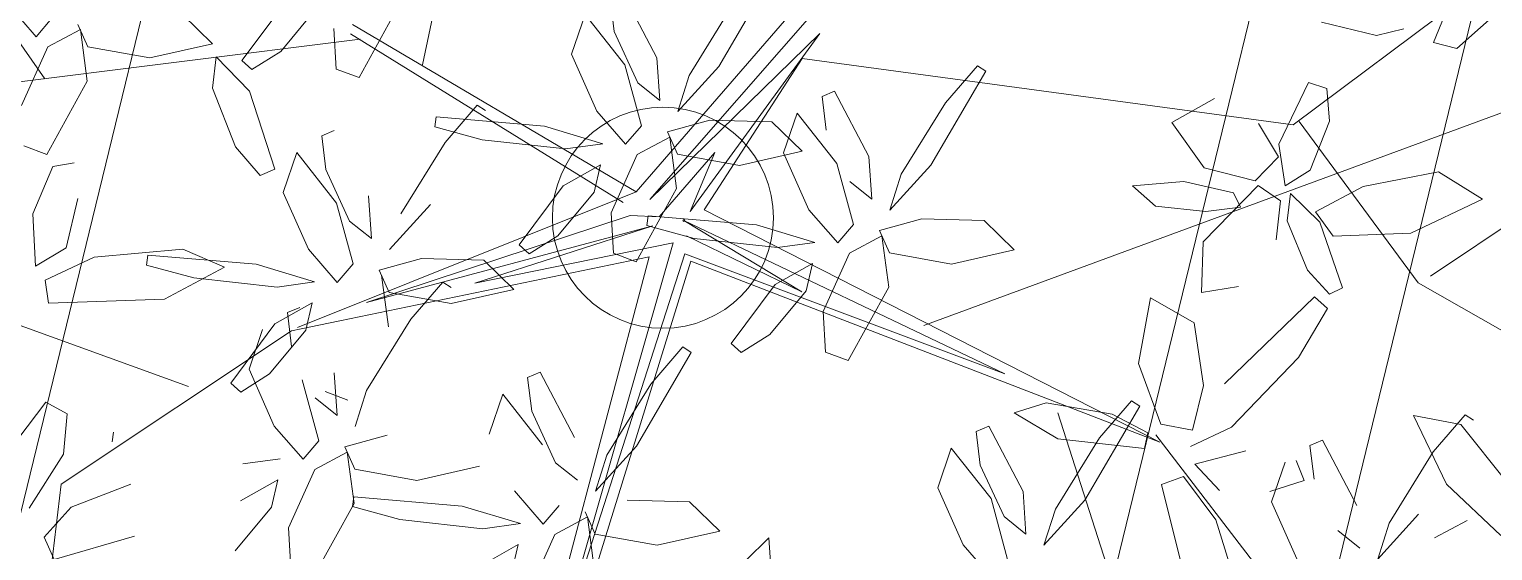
# Model space of a CAD drawing. Header units: millimetres. Extents: x 4980 to 19099, y 3891 to 5773.
# Drawn here: x 11489.63 to 11523.6, y 4830.37 to 4842.47 of the extents above; entities that cross this region are included whole.
import ezdxf

# ---------------------------------------------------------------- set-up
doc = ezdxf.new("R2010")
doc.units = ezdxf.units.MM
doc.layers.add('no3_ahşap gorunus on kalın', color=34, linetype='Continuous', lineweight=20)
doc.layers.add('no3_ölçü tefriş', color=252, linetype='Continuous', lineweight=0)

# ---------------------------------------------------------------- blocks, each defined once
blk = doc.blocks.new('p34')
at = {"color": 44}
for p, q in [((1694.436, -14137.067), (1688.808, -14122.302)), ((1685.654, -14135.103), (1687.026, -14122.623)), ((1691.802, -14130.168), (1697.552, -14123.652)), ((1682.755, -14132.766), (1671.775, -14134.094)), ((1687.482, -14137.116), (1682.755, -14132.766)), ((1692.198, -14143.891), (1694.497, -14136.818)), ((1692.508, -14144.125), (1694.72, -14136.809)), ((1691.114, -14144.782), (1687.482, -14137.116)), ((1692.508, -14144.125), (1687.589, -14137.234)), ((1694.199, -14138.612), (1712.916, -14138.004)), ((1691.944, -14144.122), (1688.533, -14138.654)), ((1688.533, -14138.654), (1691.834, -14144.693)), ((1691.834, -14144.693), (1689.564, -14140.991)), ((1689.564, -14140.991), (1691.56, -14145.247)), ((1692.072, -14144.782), (1691.944, -14144.122)), ((1692.508, -14144.125), (1701.348, -14148.674)), ((1691.114, -14144.782), (1681.141, -14144.583)), ((1692.412, -14144.474), (1697.09, -14147.395)), ((1700.697, -14148.791), (1692.412, -14144.474)), ((1691.56, -14145.247), (1681.376, -14144.838)), ((1681.376, -14144.838), (1691.38, -14145.568)), ((1693.827, -14145.686), (1692.072, -14144.782)), ((1691.245, -14145.741), (1681.275, -14145.128)), ((1690.433, -14153.439), (1692.127, -14145.361)), ((1692.127, -14145.361), (1691.165, -14148.417)), ((1689.745, -14157.312), (1691.245, -14145.741)), ((1691.38, -14145.568), (1690.433, -14153.439)), ((1691.165, -14148.417), (1691.795, -14145.506)), ((1697.09, -14147.395), (1692.365, -14145.451)), ((1692.365, -14145.451), (1693.827, -14145.686)), ((1692.477, -14145.759), (1689.745, -14157.312)), ((1696.426, -14147.139), (1692.477, -14145.759)), ((1696.426, -14147.139), (1697.633, -14158.576)), ((1691.075, -14151.353), (1700.732, -14165.701)), ((1689.842, -14154.849), (1677.356, -14162.512)), ((1689.888, -14157.183), (1682.828, -14165.969)), ((1697.633, -14158.576), (1701.75, -14161.968)), ((1697.741, -14158.695), (1694.76, -14162.265)), ((1694.76, -14162.265), (1693.074, -14168.117)), ((1694.975, -14162.502), (1699.595, -14166.733))]:
    blk.add_line(p, q, dxfattribs=at)
at = {"color": 66}
for p, q in [((1693.294, -14128.913), (1692.706, -14129.742)), ((1692.706, -14129.742), (1693.21, -14129.997)), ((1690.112, -14130.628), (1690.18, -14130.065)), ((1691.078, -14129.79), (1692.539, -14130.062)), ((1692.539, -14130.062), (1693.111, -14130.701)), ((1688.696, -14130.645), (1687.526, -14130.988)), ((1689.872, -14130.835), (1688.696, -14130.645)), ((1691.987, -14131.136), (1690.112, -14130.628)), ((1693.111, -14130.701), (1691.987, -14131.136)), ((1693.214, -14130.618), (1692.766, -14130.964)), ((1687.526, -14130.988), (1688.114, -14131.581)), ((1690.074, -14131.295), (1689.872, -14130.835)), ((1692.766, -14130.964), (1692.855, -14132.424)), ((1686.764, -14131.488), (1687.271, -14131.287)), ((1687.271, -14131.287), (1688.052, -14132.266)), ((1687.498, -14134.079), (1686.764, -14131.488)), ((1688.114, -14131.581), (1689.287, -14131.57)), ((1688.052, -14132.266), (1688.726, -14134.221)), ((1688.166, -14133.487), (1688.136, -14134.625)), ((1688.395, -14133.462), (1688.166, -14133.487)), ((1688.785, -14135.956), (1688.395, -14133.462)), ((1684.219, -14133.661), (1683.99, -14133.686)), ((1688.549, -14135.256), (1687.498, -14134.079)), ((1688.726, -14134.221), (1688.549, -14135.256)), ((1688.136, -14134.625), (1688.387, -14136.553))]:
    blk.add_line(p, q, dxfattribs=at)
at = {"color": 68}
for p, q in [((1682.739, -14131.196), (1684.522, -14131.968)), ((1684.522, -14131.968), (1684.374, -14132.515)), ((1683.445, -14132.658), (1682.039, -14132.18)), ((1681.018, -14133.025), (1681.463, -14132.675)), ((1681.463, -14132.675), (1682.293, -14133.116)), ((1684.374, -14132.515), (1683.445, -14132.658)), ((1681.985, -14134.71), (1681.018, -14133.025)), ((1682.293, -14133.116), (1683.135, -14134.34))]:
    blk.add_line(p, q, dxfattribs=at)
at = {"color": 64}
for p, q in [((1692.855, -14132.424), (1693.519, -14133.76)), ((1693.519, -14133.76), (1694.015, -14132.919)), ((1691.321, -14134.842), (1692.515, -14134.003)), ((1692.515, -14134.003), (1693.247, -14133.916)), ((1693.247, -14133.916), (1692.648, -14134.852)), ((1693.301, -14134.514), (1693.151, -14134.791)), ((1694.874, -14135.185), (1693.301, -14134.514)), ((1690.806, -14135.558), (1691.321, -14134.842)), ((1692.648, -14134.852), (1691.036, -14135.857)), ((1693.151, -14134.791), (1693.721, -14135.339)), ((1693.721, -14135.339), (1694.902, -14135.915)), ((1691.036, -14135.857), (1690.806, -14135.558)), ((1685.969, -14136.037), (1685.82, -14136.314)), ((1687.543, -14136.708), (1685.969, -14136.037)), ((1688.709, -14137.368), (1688.785, -14135.956)), ((1690.556, -14136.173), (1689.412, -14137.057)), ((1691.529, -14136.259), (1690.556, -14136.173)), ((1686.38, -14136.372), (1685.235, -14137.256)), ((1685.82, -14136.314), (1686.39, -14136.862)), ((1687.352, -14136.458), (1686.38, -14136.372)), ((1688.387, -14136.553), (1688.709, -14137.368)), ((1690.608, -14137.433), (1691.529, -14136.259)), ((1693.628, -14136.687), (1694.527, -14136.412)), ((1684.046, -14137.631), (1683.366, -14136.907)), ((1684.211, -14136.752), (1684.532, -14137.567)), ((1686.39, -14136.862), (1687.571, -14137.439)), ((1688.223, -14137.432), (1687.543, -14136.708)), ((1692.043, -14136.728), (1691.304, -14137.007)), ((1692.229, -14136.982), (1692.043, -14136.728)), ((1693.561, -14137.249), (1693.628, -14136.687)), ((1682.213, -14137.061), (1683.394, -14137.637)), ((1687.867, -14136.927), (1687.127, -14137.206)), ((1688.052, -14137.181), (1687.867, -14136.927)), ((1689.412, -14137.057), (1688.823, -14137.886)), ((1691.304, -14137.007), (1690.275, -14137.825)), ((1695.436, -14137.758), (1693.561, -14137.249)), ((1685.235, -14137.256), (1684.647, -14138.085)), ((1687.571, -14137.439), (1688.223, -14137.432)), ((1689.328, -14138.142), (1690.608, -14137.433)), ((1683.394, -14137.637), (1684.046, -14137.631)), ((1685.151, -14138.341), (1686.432, -14137.632)), ((1688.823, -14137.886), (1689.328, -14138.142)), ((1690.275, -14137.825), (1690, -14138.416)), ((1682.121, -14138.409), (1683.019, -14138.134)), ((1683.019, -14138.134), (1684.48, -14138.406)), ((1684.647, -14138.085), (1685.151, -14138.341)), ((1686.098, -14138.024), (1685.823, -14138.615)), ((1686.23, -14138.772), (1686.297, -14138.21)), ((1690, -14138.416), (1690.946, -14138.114)), ((1684.48, -14138.406), (1685.052, -14139.045)), ((1685.823, -14138.615), (1686.77, -14138.313)), ((1689.228, -14138.846), (1688.105, -14139.281)), ((1689.332, -14138.763), (1688.884, -14139.108)), ((1689.827, -14139.65), (1689.332, -14138.763)), ((1689.849, -14138.882), (1691.091, -14139.558)), ((1692.572, -14139.545), (1690.723, -14138.943)), ((1683.928, -14139.48), (1682.053, -14138.971)), ((1685.052, -14139.045), (1683.928, -14139.48)), ((1685.155, -14138.962), (1684.708, -14139.307)), ((1685.65, -14139.849), (1685.155, -14138.962)), ((1686.547, -14139.142), (1685.673, -14139.081)), ((1688.396, -14139.744), (1686.547, -14139.142)), ((1688.884, -14139.108), (1688.973, -14140.569)), ((1692.867, -14139.229), (1692.836, -14140.366)), ((1693.096, -14139.204), (1692.867, -14139.229)), ((1693.485, -14141.698), (1693.096, -14139.204)), ((1683.85, -14139.46), (1683.819, -14140.597)), ((1684.079, -14139.435), (1683.85, -14139.46)), ((1684.468, -14141.929), (1684.079, -14139.435)), ((1684.708, -14139.307), (1684.796, -14140.768)), ((1693.586, -14140.062), (1692.572, -14139.545)), ((1689.409, -14140.261), (1688.396, -14139.744)), ((1690.133, -14141.064), (1689.827, -14139.65)), ((1689.333, -14140.479), (1689.409, -14140.261)), ((1683.819, -14140.597), (1684.07, -14142.525)), ((1688.973, -14140.569), (1689.637, -14141.905)), ((1684.796, -14140.768), (1685.46, -14142.104)), ((1689.637, -14141.905), (1690.133, -14141.064)), ((1687.212, -14142.232), (1686.239, -14142.146)), ((1686.291, -14143.406), (1687.212, -14142.232)), ((1683.906, -14143.405), (1683.226, -14142.681)), ((1686.987, -14142.979), (1685.958, -14143.797)), ((1686.629, -14144.086), (1687.912, -14142.955)), ((1687.726, -14142.701), (1686.987, -14142.979)), ((1687.912, -14142.955), (1687.726, -14142.701))]:
    blk.add_line(p, q, dxfattribs=at)
at = {"color": 62}
for p, q in [((1693.51, -14140.28), (1693.586, -14140.062)), ((1692.836, -14140.366), (1693.088, -14142.294)), ((1684.392, -14143.34), (1684.468, -14141.929)), ((1690.67, -14141.779), (1690.521, -14142.056)), ((1692.243, -14142.45), (1690.67, -14141.779)), ((1693.409, -14143.109), (1693.485, -14141.698)), ((1695.257, -14141.915), (1694.112, -14142.799)), ((1696.229, -14142.001), (1695.257, -14141.915)), ((1695.309, -14143.175), (1696.229, -14142.001)), ((1690.521, -14142.056), (1691.09, -14142.603)), ((1693.088, -14142.294), (1693.409, -14143.109)), ((1684.07, -14142.525), (1684.392, -14143.34)), ((1691.09, -14142.603), (1692.271, -14143.18)), ((1692.923, -14143.174), (1692.243, -14142.45)), ((1696.743, -14142.47), (1696.004, -14142.748)), ((1694.112, -14142.799), (1693.524, -14143.628)), ((1696.004, -14142.748), (1694.975, -14143.566)), ((1695.647, -14143.855), (1696.929, -14142.724)), ((1685.095, -14143.03), (1684.507, -14143.859)), ((1692.271, -14143.18), (1692.923, -14143.174)), ((1694.028, -14143.883), (1695.309, -14143.175)), ((1683.254, -14143.411), (1683.906, -14143.405)), ((1690.998, -14143.952), (1691.896, -14143.677)), ((1691.896, -14143.677), (1693.357, -14143.948)), ((1693.524, -14143.628), (1694.028, -14143.883)), ((1694.975, -14143.566), (1694.7, -14144.158)), ((1682.879, -14143.907), (1684.339, -14144.179)), ((1684.507, -14143.859), (1685.011, -14144.114)), ((1685.958, -14143.797), (1685.683, -14144.389)), ((1690.93, -14144.514), (1690.998, -14143.952)), ((1693.357, -14143.948), (1693.929, -14144.588)), ((1694.7, -14144.158), (1695.647, -14143.855)), ((1684.339, -14144.179), (1684.912, -14144.818)), ((1692.805, -14145.023), (1690.93, -14144.514)), ((1691.807, -14144.554), (1691.776, -14145.691)), ((1692.036, -14144.529), (1691.807, -14144.554)), ((1692.425, -14147.023), (1692.036, -14144.529)), ((1693.929, -14144.588), (1692.805, -14145.023)), ((1694.032, -14144.504), (1693.584, -14144.85)), ((1694.527, -14145.392), (1694.032, -14144.504)), ((1695.424, -14144.684), (1694.55, -14144.624)), ((1694.55, -14144.624), (1695.791, -14145.3)), ((1697.273, -14145.287), (1695.424, -14144.684)), ((1684.912, -14144.818), (1683.788, -14145.253)), ((1685.015, -14144.735), (1684.567, -14145.081)), ((1686.407, -14144.915), (1685.533, -14144.855)), ((1685.533, -14144.855), (1686.774, -14145.531)), ((1688.255, -14145.518), (1686.407, -14144.915)), ((1693.584, -14144.85), (1693.673, -14146.31)), ((1684.567, -14145.081), (1684.656, -14146.541)), ((1694.833, -14146.806), (1694.527, -14145.392)), ((1695.791, -14145.3), (1698.21, -14146.021)), ((1685.816, -14147.036), (1685.51, -14145.623)), ((1686.774, -14145.531), (1689.193, -14146.252)), ((1689.269, -14146.035), (1688.255, -14145.518)), ((1691.776, -14145.691), (1692.028, -14147.62)), ((1689.193, -14146.252), (1689.269, -14146.035)), ((1693.673, -14146.31), (1694.337, -14147.646)), ((1684.656, -14146.541), (1685.32, -14147.877)), ((1685.32, -14147.877), (1685.816, -14147.036)), ((1692.349, -14148.435), (1692.425, -14147.023)), ((1694.337, -14147.646), (1694.833, -14146.806)), ((1689.61, -14147.104), (1689.461, -14147.381)), ((1689.461, -14147.381), (1690.03, -14147.929)), ((1691.184, -14147.775), (1689.61, -14147.104)), ((1694.197, -14147.24), (1693.052, -14148.124)), ((1695.169, -14147.326), (1694.197, -14147.24)), ((1694.249, -14148.5), (1695.169, -14147.326)), ((1691.863, -14148.499), (1691.184, -14147.775)), ((1692.028, -14147.62), (1692.349, -14148.435)), ((1690.03, -14147.929), (1691.211, -14148.505)), ((1694.587, -14149.181), (1695.869, -14148.049)), ((1695.684, -14147.795), (1694.944, -14148.074)), ((1695.869, -14148.049), (1695.684, -14147.795)), ((1693.052, -14148.124), (1692.464, -14148.953)), ((1684.796, -14148.627), (1685.441, -14149.022)), ((1691.211, -14148.505), (1691.863, -14148.499)), ((1692.969, -14149.209), (1694.249, -14148.5)), ((1685.441, -14149.022), (1684.35, -14149.37)), ((1689.938, -14149.277), (1690.836, -14149.002)), ((1690.836, -14149.002), (1692.297, -14149.274)), ((1692.464, -14148.953), (1692.969, -14149.209)), ((1693.915, -14148.892), (1693.641, -14149.483)), ((1689.87, -14149.839), (1689.938, -14149.277)), ((1692.297, -14149.274), (1692.869, -14149.913)), ((1693.641, -14149.483), (1694.587, -14149.181)), ((1691.745, -14150.348), (1689.87, -14149.839)), ((1692.869, -14149.913), (1691.745, -14150.348)), ((1692.973, -14149.83), (1692.525, -14150.175)), ((1693.468, -14150.717), (1692.973, -14149.83)), ((1694.364, -14150.01), (1693.49, -14149.949)), ((1693.49, -14149.949), (1694.731, -14150.625)), ((1692.525, -14150.175), (1692.613, -14151.636)), ((1688.464, -14152.644), (1687.491, -14152.558)), ((1687.544, -14153.818), (1688.464, -14152.644)), ((1688.978, -14153.113), (1688.239, -14153.392)), ((1689.164, -14153.367), (1688.978, -14153.113)), ((1687.882, -14154.499), (1689.164, -14153.367))]:
    blk.add_line(p, q, dxfattribs=at)
at = {"color": 60}
for p, q in [((1696.213, -14150.612), (1694.364, -14150.01)), ((1693.773, -14152.131), (1693.468, -14150.717)), ((1694.731, -14150.625), (1697.15, -14151.347)), ((1697.226, -14151.129), (1696.213, -14150.612)), ((1697.15, -14151.347), (1697.226, -14151.129)), ((1692.613, -14151.636), (1693.277, -14152.972)), ((1693.277, -14152.972), (1693.773, -14152.131)), ((1687.491, -14152.558), (1686.347, -14153.442)), ((1686.347, -14153.442), (1685.759, -14154.271)), ((1688.239, -14153.392), (1687.21, -14154.21)), ((1686.263, -14154.527), (1687.544, -14153.818)), ((1689.603, -14153.868), (1689.263, -14154.995)), ((1690.003, -14154.531), (1689.603, -14153.868)), ((1687.21, -14154.21), (1686.935, -14154.801)), ((1686.935, -14154.801), (1687.882, -14154.499)), ((1690.117, -14156.083), (1690.003, -14154.531)), ((1689.263, -14154.995), (1689.516, -14157.004)), ((1687.659, -14155.328), (1686.785, -14155.267)), ((1686.785, -14155.267), (1688.026, -14155.943)), ((1689.508, -14155.93), (1687.659, -14155.328)), ((1695.376, -14155.289), (1695.046, -14155.92)), ((1695.755, -14156.423), (1695.376, -14155.289)), ((1690.521, -14156.447), (1689.508, -14155.93)), ((1695.046, -14155.92), (1695.201, -14157.083)), ((1696.172, -14156.807), (1697.016, -14155.828)), ((1697.016, -14155.828), (1697.795, -14156.658)), ((1688.026, -14155.943), (1690.445, -14156.665)), ((1689.893, -14156.992), (1690.117, -14156.083)), ((1690.158, -14157.24), (1691.398, -14156.399)), ((1690.445, -14156.665), (1690.521, -14156.447)), ((1691.398, -14156.399), (1692.948, -14156.309)), ((1692.948, -14156.309), (1692.622, -14157.431)), ((1695.774, -14157.604), (1695.755, -14156.423)), ((1696.163, -14158.025), (1696.172, -14156.807)), ((1689.516, -14157.004), (1689.893, -14156.992)), ((1690.197, -14157.986), (1690.158, -14157.24)), ((1693.346, -14157.432), (1694.498, -14157.193)), ((1694.498, -14157.193), (1696.07, -14158.119)), ((1695.201, -14157.083), (1695.486, -14157.841)), ((1686.415, -14158.836), (1688.797, -14157.582)), ((1688.797, -14157.582), (1689.099, -14158.036)), ((1692.622, -14157.431), (1691.265, -14157.988)), ((1693.688, -14158.233), (1693.346, -14157.432)), ((1695.486, -14157.841), (1695.774, -14157.604)), ((1697.47, -14157.786), (1696.832, -14158.423)), ((1689.099, -14158.036), (1688.303, -14159.003)), ((1689.444, -14158.223), (1688.986, -14158.921)), ((1690.022, -14159.297), (1689.444, -14158.223)), ((1690.48, -14158.847), (1689.815, -14158.033)), ((1691.265, -14157.988), (1690.197, -14157.986)), ((1696.07, -14158.119), (1695.848, -14158.708)), ((1696.832, -14158.423), (1696.163, -14158.025)), ((1691.416, -14158.448), (1693.872, -14160.006)), ((1696.213, -14158.729), (1697.115, -14158.356)), ((1697.115, -14158.356), (1698.671, -14158.692)), ((1700.101, -14158.647), (1700.109, -14159.962)), ((1692.415, -14159.973), (1690.48, -14158.847)), ((1694.436, -14159.7), (1695.438, -14158.968)), ((1695.848, -14158.708), (1694.947, -14158.821)), ((1695.438, -14158.968), (1696.069, -14158.892)), ((1696.069, -14158.892), (1695.585, -14159.711)), ((1696.707, -14159.208), (1696.213, -14158.729)), ((1698.671, -14158.692), (1698.638, -14159.132)), ((1688.303, -14159.003), (1686.531, -14160.067)), ((1697.913, -14159.374), (1696.707, -14159.208)), ((1698.638, -14159.132), (1697.913, -14159.374)), ((1695.795, -14159.554), (1695.346, -14160.09)), ((1696.628, -14160.49), (1695.795, -14159.554)), ((1693.682, -14160.356), (1692.415, -14159.973)), ((1693.872, -14160.006), (1693.682, -14160.356)), ((1694.017, -14160.326), (1694.436, -14159.7)), ((1695.585, -14159.711), (1694.227, -14160.588)), ((1700.109, -14159.962), (1700.404, -14160.543)), ((1689.012, -14160.161), (1687.867, -14161.045)), ((1689.984, -14160.247), (1689.012, -14160.161)), ((1689.24, -14160.066), (1689.673, -14160.779)), ((1694.227, -14160.588), (1694.017, -14160.326)), ((1695.346, -14160.09), (1695.84, -14161.824)), ((1689.673, -14160.779), (1690.081, -14160.486)), ((1697.372, -14162.109), (1696.628, -14160.49)), ((1689.402, -14162.101), (1690.685, -14160.969)), ((1690.499, -14160.715), (1689.759, -14160.994)), ((1690.685, -14160.969), (1690.499, -14160.715)), ((1700.264, -14161.283), (1700.259, -14161.848)), ((1701.267, -14161.442), (1700.264, -14161.283)), ((1688.731, -14161.812), (1688.456, -14162.403)), ((1695.84, -14161.824), (1696.996, -14163.254)), ((1700.259, -14161.848), (1701.462, -14162.681)), ((1696.996, -14163.254), (1697.372, -14162.109)), ((1689.179, -14162.93), (1688.305, -14162.87)), ((1688.305, -14162.87), (1689.546, -14163.546)), ((1691.028, -14163.533), (1689.179, -14162.93)), ((1690.376, -14164.008), (1691.742, -14162.89)), ((1691.742, -14162.89), (1691.796, -14164.007)), ((1692.041, -14164.05), (1691.028, -14163.533)), ((1689.097, -14164.035), (1689.669, -14164.674)), ((1689.52, -14165.518), (1690.376, -14164.008)), ((1691.796, -14164.007), (1690.748, -14165.369)), ((1691.966, -14164.267), (1692.041, -14164.05))]:
    blk.add_line(p, q, dxfattribs=at)
at = {"color": 0}
blk.add_circle((1692.072, -14144.874, 33.324), 2.566, dxfattribs=at)
blk.add_circle((1692.127, -14145.361), 0.0214)

msp = doc.modelspace()

# ---------------------------------------------------------------- linework, layer by layer
at = {"layer": 'no3_ahşap gorunus on kalın'}
msp.add_lwpolyline([(11512.089, 4945.255), (11474.096, 4789.48), (11508.099, 4781.187), (11546.092, 4936.962), (11512.089, 4945.255)], dxfattribs=at)
msp.add_lwpolyline([(11515.761, 4939.213), (11480.138, 4793.153), (11504.426, 4787.229), (11540.049, 4933.289)], close=True, dxfattribs=at)

# ---------------------------------------------------------------- block references
at = {"layer": 'no3_ölçü tefriş', "rotation": 76.29338604496003}
msp.add_blockref('p34', (-2638.649, 6545.848), dxfattribs=at)

doc.saveas('drawing.dxf')
